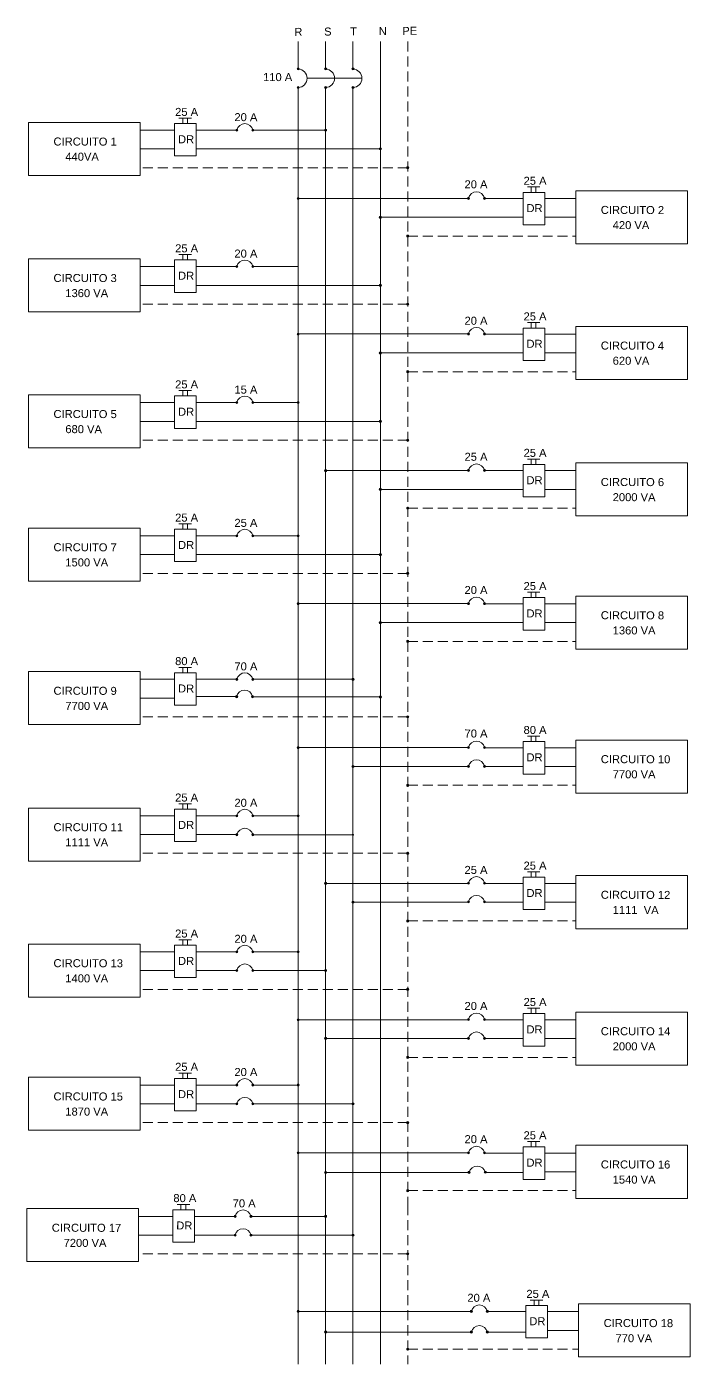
# Model space of a CAD drawing. Header units: inches. Extents: x 2 to 116, y 2 to 108.
# Drawn here: x 35.48 to 52.08, y 74.16 to 107.59 of the extents above; entities that cross this region are included whole.
import ezdxf

# ---------------------------------------------------------------- set-up
doc = ezdxf.new("R2010")
doc.units = ezdxf.units.IN
doc.header["$MEASUREMENT"] = 0
doc.linetypes.add('( Hidden )', pattern=[0.375, 0.25, -0.125])
doc.layers.add('06 COTAS', color=7, linetype='Continuous', lineweight=9, true_color=0x96363a)
doc.styles.add('TEXTO 15MM', font='arial.ttf', dxfattribs={"height": 0.15})

msp = doc.modelspace()

# ---------------------------------------------------------------- hatches: boundary and pattern name
at = {"layer": '06 COTAS', "true_color": 0x000000}
h = msp.add_hatch(color=18, dxfattribs=at)
h.dxf.hatch_style = 1
h.paths.add_polyline_path([(42.245, 106.536, 1), (42.298, 106.536, 1)])
h = msp.add_hatch(color=18, dxfattribs=at)
h.dxf.hatch_style = 1
h.paths.add_polyline_path([(42.93, 106.536, 1), (42.983, 106.536, 1)])
h = msp.add_hatch(color=18, dxfattribs=at)
h.dxf.hatch_style = 1
h.paths.add_polyline_path([(43.615, 106.533, 1), (43.668, 106.533, 1)])
h = msp.add_hatch(color=18, dxfattribs=at)
h.dxf.hatch_style = 1
h.paths.add_polyline_path([(42.245, 106.068, 1), (42.298, 106.068, 1)])
h = msp.add_hatch(color=18, dxfattribs=at)
h.dxf.hatch_style = 1
h.paths.add_polyline_path([(42.93, 106.068, 1), (42.983, 106.068, 1)])
h = msp.add_hatch(color=18, dxfattribs=at)
h.dxf.hatch_style = 1
h.paths.add_polyline_path([(43.615, 106.066, 1), (43.668, 106.066, 1)])
h = msp.add_hatch(color=18, dxfattribs=at)
h.dxf.hatch_style = 1
h.paths.add_polyline_path([(40.711, 105.002, 1), (40.765, 105.002, 1)])
h = msp.add_hatch(color=18, dxfattribs=at)
h.dxf.hatch_style = 1
h.paths.add_polyline_path([(41.108, 105.002, 1), (41.161, 105.002, 1)])
h = msp.add_hatch(color=18, dxfattribs=at)
h.dxf.hatch_style = 1
h.paths.add_polyline_path([(42.93, 105.002, 1), (42.983, 105.002, 1)])
h = msp.add_hatch(color=18, dxfattribs=at)
h.dxf.hatch_style = 1
h.paths.add_polyline_path([(44.3, 104.533, 1), (44.353, 104.533, 1)])
h = msp.add_hatch(color=18, dxfattribs=at)
h.dxf.hatch_style = 1
h.paths.add_polyline_path([(44.985, 104.064, 1), (45.038, 104.064, 1)])
h = msp.add_hatch(color=18, dxfattribs=at)
h.dxf.hatch_style = 1
h.paths.add_polyline_path([(42.245, 103.293, 1), (42.298, 103.293, 1)])
h = msp.add_hatch(color=18, dxfattribs=at)
h.dxf.hatch_style = 1
h.paths.add_polyline_path([(46.506, 103.299, 1), (46.56, 103.299, 1)])
h = msp.add_hatch(color=18, dxfattribs=at)
h.dxf.hatch_style = 1
h.paths.add_polyline_path([(46.903, 103.299, 1), (46.956, 103.299, 1)])
h = msp.add_hatch(color=18, dxfattribs=at)
h.dxf.hatch_style = 1
h.paths.add_polyline_path([(44.3, 102.823, 1), (44.353, 102.823, 1)])
h = msp.add_hatch(color=18, dxfattribs=at)
h.dxf.hatch_style = 1
h.paths.add_polyline_path([(44.985, 102.354, 1), (45.038, 102.354, 1)])
h = msp.add_hatch(color=18, dxfattribs=at)
h.dxf.hatch_style = 1
h.paths.add_polyline_path([(40.711, 101.593, 1), (40.765, 101.593, 1)])
h = msp.add_hatch(color=18, dxfattribs=at)
h.dxf.hatch_style = 1
h.paths.add_polyline_path([(41.108, 101.593, 1), (41.161, 101.593, 1)])
h = msp.add_hatch(color=18, dxfattribs=at)
h.dxf.hatch_style = 1
h.paths.add_polyline_path([(44.3, 101.123, 1), (44.353, 101.123, 1)])
h = msp.add_hatch(color=18, dxfattribs=at)
h.dxf.hatch_style = 1
h.paths.add_polyline_path([(44.985, 100.654, 1), (45.038, 100.654, 1)])
h = msp.add_hatch(color=18, dxfattribs=at)
h.dxf.hatch_style = 1
h.paths.add_polyline_path([(42.245, 99.902, 1), (42.298, 99.902, 1)])
h = msp.add_hatch(color=18, dxfattribs=at)
h.dxf.hatch_style = 1
h.paths.add_polyline_path([(46.506, 99.909, 1), (46.56, 99.909, 1)])
h = msp.add_hatch(color=18, dxfattribs=at)
h.dxf.hatch_style = 1
h.paths.add_polyline_path([(46.903, 99.909, 1), (46.956, 99.909, 1)])
h = msp.add_hatch(color=18, dxfattribs=at)
h.dxf.hatch_style = 1
h.paths.add_polyline_path([(44.3, 99.433, 1), (44.353, 99.433, 1)])
h = msp.add_hatch(color=18, dxfattribs=at)
h.dxf.hatch_style = 1
h.paths.add_polyline_path([(44.985, 98.964, 1), (45.038, 98.964, 1)])
h = msp.add_hatch(color=18, dxfattribs=at)
h.dxf.hatch_style = 1
h.paths.add_polyline_path([(40.711, 98.193, 1), (40.765, 98.193, 1)])
h = msp.add_hatch(color=18, dxfattribs=at)
h.dxf.hatch_style = 1
h.paths.add_polyline_path([(41.108, 98.193, 1), (41.161, 98.193, 1)])
h = msp.add_hatch(color=18, dxfattribs=at)
h.dxf.hatch_style = 1
h.paths.add_polyline_path([(42.245, 98.193, 1), (42.298, 98.193, 1)])
h = msp.add_hatch(color=18, dxfattribs=at)
h.dxf.hatch_style = 1
h.paths.add_polyline_path([(44.3, 97.723, 1), (44.353, 97.723, 1)])
h = msp.add_hatch(color=18, dxfattribs=at)
h.dxf.hatch_style = 1
h.paths.add_polyline_path([(44.985, 97.254, 1), (45.038, 97.254, 1)])
h = msp.add_hatch(color=18, dxfattribs=at)
h.dxf.hatch_style = 1
h.paths.add_polyline_path([(42.93, 96.493, 1), (42.983, 96.493, 1)])
h = msp.add_hatch(color=18, dxfattribs=at)
h.dxf.hatch_style = 1
h.paths.add_polyline_path([(46.506, 96.499, 1), (46.56, 96.499, 1)])
h = msp.add_hatch(color=18, dxfattribs=at)
h.dxf.hatch_style = 1
h.paths.add_polyline_path([(46.903, 96.499, 1), (46.956, 96.499, 1)])
h = msp.add_hatch(color=18, dxfattribs=at)
h.dxf.hatch_style = 1
h.paths.add_polyline_path([(44.3, 96.023, 1), (44.353, 96.023, 1)])
h = msp.add_hatch(color=18, dxfattribs=at)
h.dxf.hatch_style = 1
h.paths.add_polyline_path([(44.985, 95.554, 1), (45.038, 95.554, 1)])
h = msp.add_hatch(color=18, dxfattribs=at)
h.dxf.hatch_style = 1
h.paths.add_polyline_path([(40.711, 94.863, 1), (40.765, 94.863, 1)])
h = msp.add_hatch(color=18, dxfattribs=at)
h.dxf.hatch_style = 1
h.paths.add_polyline_path([(41.108, 94.863, 1), (41.161, 94.863, 1)])
h = msp.add_hatch(color=18, dxfattribs=at)
h.dxf.hatch_style = 1
h.paths.add_polyline_path([(42.245, 94.863, 1), (42.298, 94.863, 1)])
h = msp.add_hatch(color=18, dxfattribs=at)
h.dxf.hatch_style = 1
h.paths.add_polyline_path([(44.3, 94.393, 1), (44.353, 94.393, 1)])
h = msp.add_hatch(color=18, dxfattribs=at)
h.dxf.hatch_style = 1
h.paths.add_polyline_path([(44.985, 93.924, 1), (45.038, 93.924, 1)])
h = msp.add_hatch(color=18, dxfattribs=at)
h.dxf.hatch_style = 1
h.paths.add_polyline_path([(42.245, 93.169, 1), (42.298, 93.169, 1)])
h = msp.add_hatch(color=18, dxfattribs=at)
h.dxf.hatch_style = 1
h.paths.add_polyline_path([(46.506, 93.169, 1), (46.56, 93.169, 1)])
h = msp.add_hatch(color=18, dxfattribs=at)
h.dxf.hatch_style = 1
h.paths.add_polyline_path([(46.903, 93.169, 1), (46.956, 93.169, 1)])
h = msp.add_hatch(color=18, dxfattribs=at)
h.dxf.hatch_style = 1
h.paths.add_polyline_path([(44.3, 92.693, 1), (44.353, 92.693, 1)])
h = msp.add_hatch(color=18, dxfattribs=at)
h.dxf.hatch_style = 1
h.paths.add_polyline_path([(44.985, 92.224, 1), (45.038, 92.224, 1)])
h = msp.add_hatch(color=18, dxfattribs=at)
h.dxf.hatch_style = 1
h.paths.add_polyline_path([(40.711, 91.276, 1), (40.765, 91.276, 1)])
h = msp.add_hatch(color=18, dxfattribs=at)
h.dxf.hatch_style = 1
h.paths.add_polyline_path([(41.108, 91.276, 1), (41.161, 91.276, 1)])
h = msp.add_hatch(color=18, dxfattribs=at)
h.dxf.hatch_style = 1
h.paths.add_polyline_path([(43.615, 91.276, 1), (43.668, 91.276, 1)])
h = msp.add_hatch(color=18, dxfattribs=at)
h.dxf.hatch_style = 1
h.paths.add_polyline_path([(40.705, 90.843, 1), (40.759, 90.843, 1)])
h = msp.add_hatch(color=18, dxfattribs=at)
h.dxf.hatch_style = 1
h.paths.add_polyline_path([(41.102, 90.843, 1), (41.155, 90.843, 1)])
h = msp.add_hatch(color=18, dxfattribs=at)
h.dxf.hatch_style = 1
edge = h.paths.add_edge_path()
edge.add_arc((44.327, 90.833), 0.0267, 0, 360)
h = msp.add_hatch(color=18, dxfattribs=at)
h.dxf.hatch_style = 1
h.paths.add_polyline_path([(44.985, 90.337, 1), (45.038, 90.337, 1)])
h = msp.add_hatch(color=18, dxfattribs=at)
h.dxf.hatch_style = 1
h.paths.add_polyline_path([(42.245, 89.566, 1), (42.298, 89.566, 1)])
h = msp.add_hatch(color=18, dxfattribs=at)
h.dxf.hatch_style = 1
h.paths.add_polyline_path([(46.506, 89.572, 1), (46.56, 89.572, 1)])
h = msp.add_hatch(color=18, dxfattribs=at)
h.dxf.hatch_style = 1
h.paths.add_polyline_path([(46.903, 89.572, 1), (46.956, 89.572, 1)])
h = msp.add_hatch(color=18, dxfattribs=at)
h.dxf.hatch_style = 1
h.paths.add_polyline_path([(43.615, 89.097, 1), (43.668, 89.097, 1)])
h = msp.add_hatch(color=18, dxfattribs=at)
h.dxf.hatch_style = 1
h.paths.add_polyline_path([(46.506, 89.103, 1), (46.56, 89.103, 1)])
h = msp.add_hatch(color=18, dxfattribs=at)
h.dxf.hatch_style = 1
h.paths.add_polyline_path([(46.903, 89.103, 1), (46.956, 89.103, 1)])
h = msp.add_hatch(color=18, dxfattribs=at)
h.dxf.hatch_style = 1
h.paths.add_polyline_path([(44.985, 88.627, 1), (45.038, 88.627, 1)])
h = msp.add_hatch(color=18, dxfattribs=at)
h.dxf.hatch_style = 1
h.paths.add_polyline_path([(40.711, 87.866, 1), (40.765, 87.866, 1)])
h = msp.add_hatch(color=18, dxfattribs=at)
h.dxf.hatch_style = 1
h.paths.add_polyline_path([(41.108, 87.866, 1), (41.161, 87.866, 1)])
h = msp.add_hatch(color=18, dxfattribs=at)
h.dxf.hatch_style = 1
h.paths.add_polyline_path([(42.245, 87.866, 1), (42.298, 87.866, 1)])
h = msp.add_hatch(color=18, dxfattribs=at)
h.dxf.hatch_style = 1
h.paths.add_polyline_path([(40.711, 87.392, 1), (40.765, 87.392, 1)])
h = msp.add_hatch(color=18, dxfattribs=at)
h.dxf.hatch_style = 1
h.paths.add_polyline_path([(41.108, 87.392, 1), (41.161, 87.392, 1)])
h = msp.add_hatch(color=18, dxfattribs=at)
h.dxf.hatch_style = 1
h.paths.add_polyline_path([(43.615, 87.392, 1), (43.668, 87.392, 1)])
h = msp.add_hatch(color=18, dxfattribs=at)
h.dxf.hatch_style = 1
h.paths.add_polyline_path([(44.985, 86.927, 1), (45.038, 86.927, 1)])
h = msp.add_hatch(color=18, dxfattribs=at)
h.dxf.hatch_style = 1
h.paths.add_polyline_path([(42.93, 86.176, 1), (42.983, 86.176, 1)])
h = msp.add_hatch(color=18, dxfattribs=at)
h.dxf.hatch_style = 1
h.paths.add_polyline_path([(46.506, 86.182, 1), (46.56, 86.182, 1)])
h = msp.add_hatch(color=18, dxfattribs=at)
h.dxf.hatch_style = 1
h.paths.add_polyline_path([(46.903, 86.182, 1), (46.956, 86.182, 1)])
h = msp.add_hatch(color=18, dxfattribs=at)
h.dxf.hatch_style = 1
h.paths.add_polyline_path([(43.615, 85.706, 1), (43.668, 85.706, 1)])
h = msp.add_hatch(color=18, dxfattribs=at)
h.dxf.hatch_style = 1
h.paths.add_polyline_path([(46.506, 85.713, 1), (46.56, 85.713, 1)])
h = msp.add_hatch(color=18, dxfattribs=at)
h.dxf.hatch_style = 1
h.paths.add_polyline_path([(46.903, 85.713, 1), (46.956, 85.713, 1)])
h = msp.add_hatch(color=18, dxfattribs=at)
h.dxf.hatch_style = 1
h.paths.add_polyline_path([(44.985, 85.237, 1), (45.038, 85.237, 1)])
h = msp.add_hatch(color=18, dxfattribs=at)
h.dxf.hatch_style = 1
h.paths.add_polyline_path([(40.711, 84.466, 1), (40.765, 84.466, 1)])
h = msp.add_hatch(color=18, dxfattribs=at)
h.dxf.hatch_style = 1
h.paths.add_polyline_path([(41.108, 84.466, 1), (41.161, 84.466, 1)])
h = msp.add_hatch(color=18, dxfattribs=at)
h.dxf.hatch_style = 1
h.paths.add_polyline_path([(42.245, 84.466, 1), (42.298, 84.466, 1)])
h = msp.add_hatch(color=18, dxfattribs=at)
h.dxf.hatch_style = 1
h.paths.add_polyline_path([(40.711, 83.999, 1), (40.765, 83.999, 1)])
h = msp.add_hatch(color=18, dxfattribs=at)
h.dxf.hatch_style = 1
h.paths.add_polyline_path([(41.108, 83.999, 1), (41.161, 83.999, 1)])
h = msp.add_hatch(color=18, dxfattribs=at)
h.dxf.hatch_style = 1
h.paths.add_polyline_path([(42.93, 83.999, 1), (42.983, 83.999, 1)])
h = msp.add_hatch(color=18, dxfattribs=at)
h.dxf.hatch_style = 1
h.paths.add_polyline_path([(44.985, 83.527, 1), (45.038, 83.527, 1)])
h = msp.add_hatch(color=18, dxfattribs=at)
h.dxf.hatch_style = 1
h.paths.add_polyline_path([(42.245, 82.766, 1), (42.298, 82.766, 1)])
h = msp.add_hatch(color=18, dxfattribs=at)
h.dxf.hatch_style = 1
h.paths.add_polyline_path([(46.506, 82.772, 1), (46.56, 82.772, 1)])
h = msp.add_hatch(color=18, dxfattribs=at)
h.dxf.hatch_style = 1
h.paths.add_polyline_path([(46.903, 82.772, 1), (46.956, 82.772, 1)])
h = msp.add_hatch(color=18, dxfattribs=at)
h.dxf.hatch_style = 1
h.paths.add_polyline_path([(42.93, 82.303, 1), (42.983, 82.303, 1)])
h = msp.add_hatch(color=18, dxfattribs=at)
h.dxf.hatch_style = 1
h.paths.add_polyline_path([(46.506, 82.303, 1), (46.56, 82.303, 1)])
h = msp.add_hatch(color=18, dxfattribs=at)
h.dxf.hatch_style = 1
h.paths.add_polyline_path([(46.903, 82.303, 1), (46.956, 82.303, 1)])
h = msp.add_hatch(color=18, dxfattribs=at)
h.dxf.hatch_style = 1
h.paths.add_polyline_path([(44.985, 81.827, 1), (45.038, 81.827, 1)])
h = msp.add_hatch(color=18, dxfattribs=at)
h.dxf.hatch_style = 1
h.paths.add_polyline_path([(40.711, 81.136, 1), (40.765, 81.136, 1)])
h = msp.add_hatch(color=18, dxfattribs=at)
h.dxf.hatch_style = 1
h.paths.add_polyline_path([(41.108, 81.136, 1), (41.161, 81.136, 1)])
h = msp.add_hatch(color=18, dxfattribs=at)
h.dxf.hatch_style = 1
h.paths.add_polyline_path([(42.245, 81.136, 1), (42.298, 81.136, 1)])
h = msp.add_hatch(color=18, dxfattribs=at)
h.dxf.hatch_style = 1
h.paths.add_polyline_path([(40.711, 80.665, 1), (40.765, 80.665, 1)])
h = msp.add_hatch(color=18, dxfattribs=at)
h.dxf.hatch_style = 1
h.paths.add_polyline_path([(41.108, 80.665, 1), (41.161, 80.665, 1)])
h = msp.add_hatch(color=18, dxfattribs=at)
h.dxf.hatch_style = 1
h.paths.add_polyline_path([(43.615, 80.667, 1), (43.668, 80.667, 1)])
h = msp.add_hatch(color=18, dxfattribs=at)
h.dxf.hatch_style = 1
h.paths.add_polyline_path([(44.985, 80.197, 1), (45.038, 80.197, 1)])
h = msp.add_hatch(color=18, dxfattribs=at)
h.dxf.hatch_style = 1
h.paths.add_polyline_path([(42.245, 79.442, 1), (42.298, 79.442, 1)])
h = msp.add_hatch(color=18, dxfattribs=at)
h.dxf.hatch_style = 1
h.paths.add_polyline_path([(46.506, 79.442, 1), (46.56, 79.442, 1)])
h = msp.add_hatch(color=18, dxfattribs=at)
h.dxf.hatch_style = 1
h.paths.add_polyline_path([(46.903, 79.442, 1), (46.956, 79.442, 1)])
h = msp.add_hatch(color=18, dxfattribs=at)
h.dxf.hatch_style = 1
h.paths.add_polyline_path([(42.93, 78.95, 1), (42.983, 78.95, 1)])
h = msp.add_hatch(color=18, dxfattribs=at)
h.dxf.hatch_style = 1
h.paths.add_polyline_path([(46.518, 78.953, 1), (46.571, 78.953, 1)])
h = msp.add_hatch(color=18, dxfattribs=at)
h.dxf.hatch_style = 1
h.paths.add_polyline_path([(46.924, 78.957, 1), (46.978, 78.957, 1)])
h = msp.add_hatch(color=18, dxfattribs=at)
h.dxf.hatch_style = 1
h.paths.add_polyline_path([(44.985, 78.497, 1), (45.038, 78.497, 1)])
h = msp.add_hatch(color=18, dxfattribs=at)
h.dxf.hatch_style = 1
h.paths.add_polyline_path([(40.668, 77.854, 1), (40.721, 77.854, 1)])
h = msp.add_hatch(color=18, dxfattribs=at)
h.dxf.hatch_style = 1
h.paths.add_polyline_path([(41.065, 77.854, 1), (41.118, 77.854, 1)])
h = msp.add_hatch(color=18, dxfattribs=at)
h.dxf.hatch_style = 1
h.paths.add_polyline_path([(42.93, 77.854, 1), (42.983, 77.854, 1)])
h = msp.add_hatch(color=18, dxfattribs=at)
h.dxf.hatch_style = 1
h.paths.add_polyline_path([(40.668, 77.384, 1), (40.721, 77.384, 1)])
h = msp.add_hatch(color=18, dxfattribs=at)
h.dxf.hatch_style = 1
h.paths.add_polyline_path([(41.065, 77.384, 1), (41.118, 77.384, 1)])
h = msp.add_hatch(color=18, dxfattribs=at)
h.dxf.hatch_style = 1
h.paths.add_polyline_path([(43.615, 77.384, 1), (43.668, 77.384, 1)])
h = msp.add_hatch(color=18, dxfattribs=at)
h.dxf.hatch_style = 1
h.paths.add_polyline_path([(44.985, 76.916, 1), (45.038, 76.916, 1)])
h = msp.add_hatch(color=18, dxfattribs=at)
h.dxf.hatch_style = 1
h.paths.add_polyline_path([(42.245, 75.479, 1), (42.298, 75.479, 1)])
h = msp.add_hatch(color=18, dxfattribs=at)
h.dxf.hatch_style = 1
h.paths.add_polyline_path([(46.577, 75.479, 1), (46.631, 75.479, 1)])
h = msp.add_hatch(color=18, dxfattribs=at)
h.dxf.hatch_style = 1
h.paths.add_polyline_path([(46.974, 75.479, 1), (47.027, 75.479, 1)])
h = msp.add_hatch(color=18, dxfattribs=at)
h.dxf.hatch_style = 1
h.paths.add_polyline_path([(42.93, 74.962, 1), (42.983, 74.962, 1)])
h = msp.add_hatch(color=18, dxfattribs=at)
h.dxf.hatch_style = 1
h.paths.add_polyline_path([(46.578, 74.962, 1), (46.631, 74.962, 1)])
h = msp.add_hatch(color=18, dxfattribs=at)
h.dxf.hatch_style = 1
h.paths.add_polyline_path([(46.974, 74.962, 1), (47.027, 74.962, 1)])
h = msp.add_hatch(color=18, dxfattribs=at)
h.dxf.hatch_style = 1
h.paths.add_polyline_path([(44.985, 74.534, 1), (45.038, 74.534, 1)])

# ---------------------------------------------------------------- linework, layer by layer
at = {"layer": '06 COTAS', "color": 18, "true_color": 0x000000}
for p, q in [((42.271, 107.215), (42.271, 106.509)), ((42.957, 107.215), (42.957, 106.509)), ((43.642, 107.215), (43.642, 106.507)), ((44.327, 107.215), (44.327, 78.106)), ((42.271, 106.095), (42.271, 78.116)), ((42.496, 106.299), (43.866, 106.299)), ((42.957, 106.095), (42.957, 78.118)), ((43.642, 106.093), (43.642, 78.13)), ((39.289, 105.302), (39.601, 105.302)), ((39.383, 105.167), (39.383, 105.302)), ((39.503, 105.167), (39.503, 105.302)), ((35.524, 103.871), (35.524, 105.195)), ((35.524, 105.195), (38.317, 105.195)), ((38.317, 105.195), (38.317, 103.871)), ((39.18, 105.002), (38.317, 105.002)), ((39.18, 105.167), (39.721, 105.167)), ((39.18, 104.356), (39.18, 105.167)), ((39.721, 105.167), (39.721, 104.356)), ((40.765, 105.002), (39.721, 105.002)), ((41.135, 105.002), (42.957, 105.002)), ((39.18, 104.533), (38.317, 104.533)), ((39.721, 104.356), (39.18, 104.356)), ((44.327, 104.533), (39.721, 104.533)), ((38.317, 103.871), (35.524, 103.871)), ((47.897, 103.447), (48.438, 103.447)), ((47.897, 102.636), (47.897, 103.447)), ((48.006, 103.581), (48.318, 103.581)), ((48.1, 103.447), (48.1, 103.581)), ((48.22, 103.447), (48.22, 103.581)), ((48.438, 103.447), (48.438, 102.636)), ((49.215, 102.161), (49.215, 103.486)), ((49.215, 103.486), (52.008, 103.486)), ((52.008, 103.486), (52.008, 102.161)), ((42.271, 103.293), (46.559, 103.293)), ((46.904, 103.293), (47.897, 103.293)), ((48.438, 103.293), (49.215, 103.293)), ((44.327, 102.823), (47.897, 102.823)), ((48.438, 102.636), (47.897, 102.636)), ((48.438, 102.823), (49.215, 102.823)), ((52.008, 102.161), (49.215, 102.161)), ((35.524, 100.461), (35.524, 101.786)), ((35.524, 101.786), (38.317, 101.786)), ((38.317, 101.786), (38.317, 100.461)), ((39.18, 101.757), (39.721, 101.757)), ((39.18, 100.947), (39.18, 101.757)), ((39.289, 101.892), (39.601, 101.892)), ((39.383, 101.757), (39.383, 101.892)), ((39.503, 101.757), (39.503, 101.892)), ((39.721, 101.757), (39.721, 100.947)), ((39.18, 101.593), (38.317, 101.593)), ((40.765, 101.593), (39.721, 101.593)), ((41.135, 101.593), (42.271, 101.593)), ((39.18, 101.123), (38.317, 101.123)), ((44.327, 101.123), (39.721, 101.123)), ((39.721, 100.947), (39.18, 100.947)), ((38.317, 100.461), (35.524, 100.461)), ((47.897, 100.056), (48.438, 100.056)), ((47.897, 99.246), (47.897, 100.056)), ((48.006, 100.191), (48.318, 100.191)), ((48.1, 100.056), (48.1, 100.191)), ((48.22, 100.056), (48.22, 100.191)), ((48.438, 100.056), (48.438, 99.246)), ((49.215, 98.771), (49.215, 100.095)), ((49.215, 100.095), (52.008, 100.095)), ((52.008, 100.095), (52.008, 98.771)), ((46.533, 99.909), (42.271, 99.909)), ((46.904, 99.902), (47.897, 99.902)), ((48.438, 99.902), (49.215, 99.902)), ((44.327, 99.433), (47.897, 99.433)), ((48.438, 99.433), (49.215, 99.433)), ((48.438, 99.246), (47.897, 99.246)), ((52.008, 98.771), (49.215, 98.771)), ((35.524, 97.061), (35.524, 98.386)), ((35.524, 98.386), (38.317, 98.386)), ((38.317, 98.386), (38.317, 97.061)), ((39.18, 98.358), (39.721, 98.358)), ((39.18, 97.547), (39.18, 98.358)), ((39.289, 98.492), (39.601, 98.492)), ((39.383, 98.358), (39.383, 98.492)), ((39.503, 98.358), (39.503, 98.492)), ((39.721, 98.358), (39.721, 97.547)), ((39.18, 98.193), (38.317, 98.193)), ((40.765, 98.193), (39.721, 98.193)), ((42.271, 98.193), (41.108, 98.193)), ((39.18, 97.723), (38.317, 97.723)), ((44.327, 97.723), (39.721, 97.723)), ((39.721, 97.547), (39.18, 97.547)), ((38.317, 97.061), (35.524, 97.061)), ((47.897, 96.647), (48.438, 96.647)), ((47.897, 95.836), (47.897, 96.647)), ((48.006, 96.781), (48.318, 96.781)), ((48.1, 96.647), (48.1, 96.781)), ((48.22, 96.647), (48.22, 96.781)), ((48.438, 96.647), (48.438, 95.836)), ((49.215, 95.361), (49.215, 96.686)), ((49.215, 96.686), (52.008, 96.686)), ((52.008, 96.686), (52.008, 95.361)), ((42.957, 96.493), (46.559, 96.493)), ((46.904, 96.493), (47.897, 96.493)), ((48.438, 96.493), (49.215, 96.493)), ((44.327, 96.023), (47.897, 96.023)), ((48.438, 96.023), (49.215, 96.023)), ((48.438, 95.836), (47.897, 95.836)), ((52.008, 95.361), (49.215, 95.361)), ((35.524, 93.731), (35.524, 95.056)), ((35.524, 95.056), (38.317, 95.056)), ((38.317, 95.056), (38.317, 93.731)), ((39.18, 95.027), (39.721, 95.027)), ((39.18, 94.217), (39.18, 95.027)), ((39.289, 95.162), (39.601, 95.162)), ((39.383, 95.027), (39.383, 95.162)), ((39.503, 95.027), (39.503, 95.162)), ((39.721, 95.027), (39.721, 94.217)), ((39.18, 94.863), (38.317, 94.863)), ((40.765, 94.863), (39.721, 94.863)), ((42.271, 94.863), (41.108, 94.863)), ((39.18, 94.393), (38.317, 94.393)), ((44.327, 94.393), (39.721, 94.393)), ((39.721, 94.217), (39.18, 94.217)), ((38.317, 93.731), (35.524, 93.731)), ((47.897, 93.317), (48.438, 93.317)), ((47.897, 92.506), (47.897, 93.317)), ((48.006, 93.451), (48.318, 93.451)), ((48.1, 93.317), (48.1, 93.451)), ((48.22, 93.317), (48.22, 93.451)), ((48.438, 93.317), (48.438, 92.506)), ((49.215, 92.031), (49.215, 93.356)), ((49.215, 93.356), (52.008, 93.356)), ((52.008, 93.356), (52.008, 92.031)), ((46.533, 93.169), (42.271, 93.169)), ((46.904, 93.163), (47.897, 93.163)), ((48.438, 93.163), (49.215, 93.163)), ((46.904, 92.693), (44.327, 92.693)), ((46.904, 92.693), (47.897, 92.693)), ((48.438, 92.693), (49.215, 92.693)), ((48.438, 92.506), (47.897, 92.506)), ((52.008, 92.031), (49.215, 92.031)), ((35.524, 90.144), (35.524, 91.469)), ((35.524, 91.469), (38.317, 91.469)), ((38.317, 91.469), (38.317, 90.144)), ((39.18, 91.276), (38.317, 91.276)), ((39.18, 91.441), (39.721, 91.441)), ((39.18, 90.63), (39.18, 91.441)), ((39.289, 91.575), (39.601, 91.575)), ((39.383, 91.441), (39.383, 91.575)), ((39.503, 91.441), (39.503, 91.575)), ((39.721, 91.441), (39.721, 90.63)), ((40.765, 91.276), (39.721, 91.276)), ((43.642, 91.276), (41.108, 91.276)), ((39.18, 90.806), (38.317, 90.806)), ((39.721, 90.63), (39.18, 90.63)), ((40.732, 90.843), (39.721, 90.843)), ((41.103, 90.836), (42.096, 90.836)), ((42.096, 90.836), (44.327, 90.836)), ((38.317, 90.144), (35.524, 90.144)), ((47.897, 89.72), (48.438, 89.72)), ((47.897, 88.909), (47.897, 89.72)), ((48.006, 89.854), (48.318, 89.854)), ((48.1, 89.72), (48.1, 89.854)), ((48.22, 89.72), (48.22, 89.854)), ((48.438, 89.72), (48.438, 88.909)), ((49.215, 88.434), (49.215, 89.759)), ((49.215, 89.759), (52.008, 89.759)), ((52.008, 89.759), (52.008, 88.434)), ((46.533, 89.572), (42.271, 89.572)), ((46.904, 89.566), (47.897, 89.566)), ((48.438, 89.566), (49.215, 89.566)), ((43.642, 89.097), (46.559, 89.097)), ((46.904, 89.097), (47.897, 89.097)), ((48.438, 89.097), (49.215, 89.097)), ((48.438, 88.909), (47.897, 88.909)), ((52.008, 88.434), (49.215, 88.434)), ((35.524, 86.734), (35.524, 88.059)), ((35.524, 88.059), (38.317, 88.059)), ((38.317, 88.059), (38.317, 86.734)), ((39.18, 88.031), (39.721, 88.031)), ((39.18, 87.22), (39.18, 88.031)), ((39.289, 88.165), (39.601, 88.165)), ((39.383, 88.031), (39.383, 88.165)), ((39.503, 88.031), (39.503, 88.165)), ((39.721, 88.031), (39.721, 87.22)), ((39.18, 87.866), (38.317, 87.866)), ((40.765, 87.866), (39.721, 87.866)), ((42.271, 87.866), (41.108, 87.866)), ((39.18, 87.397), (38.317, 87.397)), ((40.764, 87.397), (39.721, 87.397)), ((41.135, 87.392), (43.642, 87.392)), ((39.721, 87.22), (39.18, 87.22)), ((38.317, 86.734), (35.524, 86.734)), ((47.897, 86.33), (48.438, 86.33)), ((47.897, 85.519), (47.897, 86.33)), ((48.006, 86.464), (48.318, 86.464)), ((48.1, 86.33), (48.1, 86.464)), ((48.22, 86.33), (48.22, 86.464)), ((48.438, 86.33), (48.438, 85.519)), ((49.215, 85.044), (49.215, 86.369)), ((49.215, 86.369), (52.008, 86.369)), ((52.008, 86.369), (52.008, 85.044)), ((42.957, 86.176), (46.559, 86.176)), ((46.904, 86.176), (47.897, 86.176)), ((48.438, 86.176), (49.215, 86.176)), ((43.642, 85.706), (46.559, 85.706)), ((46.904, 85.706), (47.897, 85.706)), ((48.438, 85.706), (49.215, 85.706)), ((48.438, 85.519), (47.897, 85.519)), ((52.008, 85.044), (49.215, 85.044)), ((35.524, 83.334), (35.524, 84.659)), ((35.524, 84.659), (38.317, 84.659)), ((38.317, 84.659), (38.317, 83.334)), ((39.18, 84.631), (39.721, 84.631)), ((39.18, 83.82), (39.18, 84.631)), ((39.289, 84.765), (39.601, 84.765)), ((39.383, 84.631), (39.383, 84.765)), ((39.503, 84.631), (39.503, 84.765)), ((39.721, 84.631), (39.721, 83.82)), ((39.18, 84.466), (38.317, 84.466)), ((40.765, 84.466), (39.721, 84.466)), ((42.271, 84.466), (41.108, 84.466)), ((39.18, 83.997), (38.317, 83.997)), ((40.764, 83.997), (39.721, 83.997)), ((41.135, 83.999), (42.957, 83.999)), ((39.721, 83.82), (39.18, 83.82)), ((38.317, 83.334), (35.524, 83.334)), ((47.897, 82.92), (48.438, 82.92)), ((47.897, 82.109), (47.897, 82.92)), ((48.006, 83.054), (48.318, 83.054)), ((48.1, 82.92), (48.1, 83.054)), ((48.22, 82.92), (48.22, 83.054)), ((48.438, 82.92), (48.438, 82.109)), ((49.215, 81.634), (49.215, 82.959)), ((49.215, 82.959), (52.008, 82.959)), ((52.008, 82.959), (52.008, 81.634)), ((42.271, 82.766), (46.559, 82.766)), ((46.904, 82.766), (47.897, 82.766)), ((48.438, 82.766), (49.215, 82.766)), ((46.533, 82.303), (42.957, 82.303)), ((46.904, 82.297), (47.897, 82.297)), ((48.438, 82.297), (49.215, 82.297)), ((48.438, 82.109), (47.897, 82.109)), ((52.008, 81.634), (49.215, 81.634)), ((35.524, 80.004), (35.524, 81.329)), ((35.524, 81.329), (38.317, 81.329)), ((38.317, 81.329), (38.317, 80.004)), ((39.18, 81.301), (39.721, 81.301)), ((39.18, 80.49), (39.18, 81.301)), ((39.289, 81.435), (39.601, 81.435)), ((39.383, 81.301), (39.383, 81.435)), ((39.503, 81.301), (39.503, 81.435)), ((39.721, 81.301), (39.721, 80.49)), ((39.18, 81.136), (38.317, 81.136)), ((40.765, 81.136), (39.721, 81.136)), ((41.135, 81.136), (42.271, 81.136)), ((39.18, 80.667), (38.317, 80.667)), ((40.765, 80.667), (39.721, 80.667)), ((43.642, 80.667), (41.108, 80.667)), ((39.721, 80.49), (39.18, 80.49)), ((38.317, 80.004), (35.524, 80.004)), ((47.897, 79.59), (48.438, 79.59)), ((47.897, 78.779), (47.897, 79.59)), ((48.006, 79.724), (48.318, 79.724)), ((48.1, 79.59), (48.1, 79.724)), ((48.22, 79.59), (48.22, 79.724)), ((48.438, 79.59), (48.438, 78.779)), ((49.215, 78.304), (49.215, 79.629)), ((49.215, 79.629), (52.008, 79.629)), ((52.008, 79.629), (52.008, 78.304)), ((46.533, 79.442), (42.271, 79.442)), ((46.904, 79.436), (47.897, 79.436)), ((48.438, 79.436), (49.215, 79.436)), ((46.552, 78.95), (42.957, 78.95)), ((47.897, 78.95), (46.959, 78.95)), ((48.438, 78.967), (49.215, 78.967)), ((48.438, 78.779), (47.897, 78.779)), ((52.008, 78.304), (49.215, 78.304)), ((35.481, 76.722), (35.481, 78.047)), ((35.481, 78.047), (38.274, 78.047)), ((38.274, 78.047), (38.274, 76.722)), ((39.137, 78.019), (39.678, 78.019)), ((39.137, 77.208), (39.137, 78.019)), ((39.246, 78.153), (39.558, 78.153)), ((39.34, 78.019), (39.34, 78.153)), ((39.46, 78.019), (39.46, 78.153)), ((39.678, 78.019), (39.678, 77.208)), ((42.271, 78.116), (42.271, 74.157)), ((42.957, 78.118), (42.957, 74.157)), ((43.642, 78.13), (43.642, 74.157)), ((44.327, 78.106), (44.327, 74.157)), ((39.137, 77.854), (38.274, 77.854)), ((40.721, 77.854), (39.678, 77.854)), ((41.091, 77.854), (42.957, 77.854)), ((39.137, 77.385), (38.274, 77.385)), ((40.721, 77.385), (39.678, 77.385)), ((41.091, 77.384), (43.642, 77.384)), ((39.678, 77.208), (39.137, 77.208)), ((38.274, 76.722), (35.481, 76.722)), ((47.968, 75.626), (48.509, 75.626)), ((47.968, 74.815), (47.968, 75.626)), ((48.077, 75.76), (48.389, 75.76)), ((48.171, 75.626), (48.171, 75.76)), ((48.29, 75.626), (48.29, 75.76)), ((48.509, 75.626), (48.509, 74.815)), ((49.286, 74.341), (49.286, 75.665)), ((49.286, 75.665), (52.079, 75.665)), ((52.079, 75.665), (52.079, 74.341)), ((46.604, 75.479), (42.271, 75.479)), ((46.975, 75.472), (47.968, 75.472)), ((48.509, 75.472), (49.286, 75.472)), ((46.604, 74.962), (42.957, 74.962)), ((47.968, 74.962), (47.02, 74.962)), ((48.509, 75.003), (49.286, 75.003)), ((48.509, 74.815), (47.968, 74.815)), ((52.079, 74.341), (49.286, 74.341))]:
    msp.add_line(p, q, dxfattribs=at)
at = {"layer": '06 COTAS', "color": 18, "linetype": '( Hidden )', "true_color": 0x000000}
for p, q in [((45.012, 107.215), (45.012, 78.13)), ((45.012, 104.064), (38.317, 104.064)), ((45.012, 102.354), (49.215, 102.354)), ((45.012, 100.654), (38.317, 100.654)), ((45.012, 98.964), (49.215, 98.964)), ((45.012, 97.254), (38.317, 97.254)), ((45.012, 95.554), (49.215, 95.554)), ((45.012, 93.924), (38.317, 93.924)), ((45.012, 92.224), (49.215, 92.224)), ((45.012, 90.337), (38.317, 90.337)), ((45.012, 88.627), (49.215, 88.627)), ((45.012, 86.927), (38.317, 86.927)), ((45.012, 85.237), (49.215, 85.237)), ((45.012, 83.527), (38.317, 83.527)), ((45.012, 81.827), (49.215, 81.827)), ((45.012, 80.197), (38.317, 80.197)), ((45.012, 78.497), (49.215, 78.497)), ((45.012, 78.13), (45.012, 74.157)), ((45.012, 76.916), (38.274, 76.916)), ((45.012, 74.534), (49.286, 74.534))]:
    msp.add_line(p, q, dxfattribs=at)
at = {"layer": '06 COTAS', "color": 18, "true_color": 0x000000}
for centre in [(42.271, 106.536), (42.957, 106.536), (43.642, 106.533), (42.271, 106.068), (42.957, 106.068), (43.642, 106.066), (40.738, 105.002), (41.135, 105.002), (42.957, 105.002), (44.327, 104.533), (45.012, 104.064), (42.271, 103.293), (46.533, 103.299), (46.93, 103.299), (44.327, 102.823), (45.012, 102.354), (40.738, 101.593), (41.135, 101.593), (44.327, 101.123), (45.012, 100.654), (42.271, 99.902), (46.533, 99.909), (46.93, 99.909), (44.327, 99.433), (45.012, 98.964), (40.738, 98.193), (41.135, 98.193), (42.271, 98.193), (44.327, 97.723), (45.012, 97.254), (42.957, 96.493), (46.533, 96.499), (46.93, 96.499), (44.327, 96.023), (45.012, 95.554), (40.738, 94.863), (41.135, 94.863), (42.271, 94.863), (44.327, 94.393), (45.012, 93.924), (42.271, 93.169), (46.533, 93.169), (46.93, 93.169), (44.327, 92.693), (45.012, 92.224), (40.738, 91.276), (41.135, 91.276), (43.642, 91.276), (40.732, 90.843), (41.129, 90.843), (44.327, 90.833), (45.012, 90.337), (42.271, 89.566), (46.533, 89.572), (46.93, 89.572), (43.642, 89.097), (46.533, 89.103), (46.93, 89.103), (45.012, 88.627), (40.738, 87.866), (41.135, 87.866), (42.271, 87.866), (40.738, 87.392), (41.135, 87.392), (45.012, 86.927), (42.957, 86.176), (46.533, 86.182), (46.93, 86.182), (43.642, 85.706), (46.533, 85.713), (46.93, 85.713), (45.012, 85.237), (40.738, 84.466), (41.135, 84.466), (42.271, 84.466), (40.738, 83.999), (41.135, 83.999), (42.957, 83.999), (45.012, 83.527), (42.271, 82.766), (46.533, 82.772), (46.93, 82.772), (42.957, 82.303), (46.533, 82.303), (46.93, 82.303), (45.012, 81.827), (40.738, 81.136), (41.135, 81.136), (42.271, 81.136), (40.738, 80.665), (41.135, 80.665), (43.642, 80.667), (45.012, 80.197), (42.271, 79.442), (46.533, 79.442), (46.93, 79.442), (42.957, 78.95), (46.545, 78.953), (46.951, 78.957), (45.012, 78.497), (40.695, 77.854), (41.091, 77.854), (42.957, 77.854), (40.695, 77.384), (41.091, 77.384), (43.642, 77.384), (45.012, 76.916), (42.271, 75.479), (46.604, 75.479), (47.001, 75.479), (42.957, 74.962), (46.604, 74.962), (47.001, 74.962), (45.012, 74.534)]:
    msp.add_circle(centre, 0.0267, dxfattribs=at)
for centre, radius, start, end in [((42.265, 106.299), 0.231, 271.6712, 88.3288), ((42.95, 106.299), 0.231, 271.6712, 88.3288), ((43.635, 106.297), 0.231, 271.6712, 88.3288), ((40.936, 104.962), 0.202, 11.3601, 168.6399), ((46.731, 103.259), 0.202, 11.3601, 168.6399), ((40.936, 101.553), 0.202, 11.3601, 168.6399), ((46.731, 99.869), 0.202, 11.3601, 168.6399), ((40.936, 98.153), 0.202, 11.3601, 168.6399), ((46.731, 96.459), 0.202, 11.3601, 168.6399), ((40.936, 94.823), 0.202, 11.3601, 168.6399), ((46.731, 93.129), 0.202, 11.3601, 168.6399), ((40.936, 91.236), 0.202, 11.3601, 168.6399), ((40.93, 90.803), 0.202, 11.3601, 168.6399), ((46.731, 89.532), 0.202, 11.3601, 168.6399), ((46.731, 89.063), 0.202, 11.3601, 168.6399), ((40.936, 87.826), 0.202, 11.3601, 168.6399), ((40.936, 87.352), 0.202, 11.3601, 168.6399), ((46.731, 86.142), 0.202, 11.3601, 168.6399), ((46.731, 85.673), 0.202, 11.3601, 168.6399), ((40.936, 84.426), 0.202, 11.3601, 168.6399), ((40.936, 83.959), 0.202, 11.3601, 168.6399), ((46.731, 82.733), 0.202, 11.3601, 168.6399), ((46.731, 82.263), 0.202, 11.3601, 168.6399), ((40.936, 81.096), 0.202, 11.3601, 168.6399), ((40.936, 80.626), 0.202, 11.3601, 168.6399), ((46.731, 79.402), 0.202, 11.3601, 168.6399), ((46.75, 78.91), 0.202, 11.3601, 168.6399), ((40.893, 77.814), 0.202, 11.3601, 168.6399), ((40.893, 77.344), 0.202, 11.3601, 168.6399), ((46.802, 75.439), 0.202, 11.3601, 168.6399), ((46.803, 74.922), 0.202, 11.3601, 168.6399)]:
    msp.add_arc(centre, radius, start, end, dxfattribs=at)

# ---------------------------------------------------------------- texts
at = {"layer": '06 COTAS', "color": 18, "true_color": 0x000000, "style": 'TEXTO 15MM'}
for s, rotation, p in [('R       S      T       N     PE', 0.5244, (42.176, 107.358)), ('110 A', 359.8807, (41.392, 106.229)), ('25 A', 359.8807, (39.193, 105.358)), ('20 A', 359.8807, (40.676, 105.227)), ('CIRCUITO 1', 359.8807, (36.15, 104.618)), ('DR', 359.8807, (39.265, 104.674)), ('440VA', 359.8807, (36.446, 104.239)), ('20 A', 359.8807, (46.432, 103.549)), ('25 A', 359.8807, (47.909, 103.637)), ('DR', 359.8807, (47.981, 102.953)), ('CIRCUITO 2', 359.8807, (49.841, 102.908)), ('420 VA', 359.8807, (50.138, 102.529)), ('25 A', 359.8807, (39.193, 101.948)), ('20 A', 359.8807, (40.676, 101.817)), ('CIRCUITO 3', 359.8807, (36.15, 101.208)), ('DR', 359.8807, (39.265, 101.264)), ('1360 VA', 359.8807, (36.446, 100.829)), ('20 A', 359.8807, (46.432, 100.139)), ('25 A', 359.8807, (47.909, 100.247)), ('DR', 359.8807, (47.981, 99.563)), ('CIRCUITO 4', 359.8807, (49.841, 99.518)), ('620 VA', 359.8807, (50.138, 99.139)), ('25 A', 359.8807, (39.193, 98.548)), ('15 A', 359.8807, (40.676, 98.417)), ('CIRCUITO 5', 359.8807, (36.15, 97.808)), ('DR', 359.8807, (39.265, 97.864)), ('680 VA', 359.8807, (36.446, 97.429)), ('25 A', 359.8807, (47.909, 96.837)), ('25 A', 359.8807, (46.432, 96.739)), ('DR', 359.8807, (47.981, 96.153)), ('CIRCUITO 6', 359.8807, (49.841, 96.108)), ('2000 VA', 359.8807, (50.138, 95.729)), ('25 A', 359.8807, (39.193, 95.218)), ('25 A', 359.8807, (40.676, 95.087)), ('CIRCUITO 7', 359.8807, (36.15, 94.478)), ('DR', 359.8807, (39.265, 94.534)), ('1500 VA', 359.8807, (36.446, 94.099)), ('20 A', 359.8807, (46.432, 93.409)), ('25 A', 359.8807, (47.909, 93.507)), ('DR', 359.8807, (47.981, 92.823)), ('CIRCUITO 8', 359.8807, (49.841, 92.778)), ('1360 VA', 359.8807, (50.138, 92.399)), ('80 A', 359.8807, (39.193, 91.631)), ('70 A', 359.8807, (40.676, 91.5)), ('CIRCUITO 9', 359.8807, (36.15, 90.891)), ('DR', 359.8807, (39.265, 90.947)), ('7700 VA', 359.8807, (36.446, 90.512)), ('70 A', 359.8807, (46.432, 89.822)), ('80 A', 359.8807, (47.909, 89.911)), ('DR', 359.8807, (47.981, 89.227)), ('CIRCUITO 10', 359.8807, (49.841, 89.181)), ('7700 VA', 359.8807, (50.138, 88.803)), ('25 A', 359.8807, (39.193, 88.222)), ('20 A', 359.8807, (40.676, 88.091)), ('CIRCUITO 11', 359.8807, (36.15, 87.481)), ('DR', 359.8807, (39.265, 87.537)), ('1111 VA', 359.8807, (36.446, 87.103)), ('25 A', 359.8807, (46.432, 86.413)), ('25 A', 359.8807, (47.909, 86.521)), ('DR', 359.8807, (47.981, 85.836)), ('CIRCUITO 12', 359.8807, (49.841, 85.791)), ('1111  VA', 359.8807, (50.138, 85.412)), ('25 A', 359.8807, (39.193, 84.822)), ('20 A', 359.8807, (40.676, 84.691)), ('CIRCUITO 13', 359.8807, (36.15, 84.082)), ('DR', 359.8807, (39.265, 84.138)), ('1400 VA', 359.8807, (36.446, 83.703)), ('25 A', 359.8807, (47.909, 83.111)), ('20 A', 359.8807, (46.432, 83.013)), ('DR', 359.8807, (47.981, 82.427)), ('CIRCUITO 14', 359.8807, (49.841, 82.382)), ('2000 VA', 359.8807, (50.138, 82.003)), ('25 A', 359.8807, (39.193, 81.492)), ('20 A', 359.8807, (40.676, 81.361)), ('CIRCUITO 15', 359.8807, (36.15, 80.752)), ('DR', 359.8807, (39.265, 80.808)), ('1870 VA', 359.8807, (36.446, 80.373)), ('25 A', 359.8807, (47.909, 79.781)), ('20 A', 359.8807, (46.432, 79.683)), ('DR', 359.8807, (47.981, 79.097)), ('CIRCUITO 16', 359.8807, (49.841, 79.052)), ('1540 VA', 359.8807, (50.138, 78.673)), ('80 A', 359.8807, (39.149, 78.21)), ('70 A', 359.8807, (40.632, 78.079)), ('CIRCUITO 17', 359.8807, (36.107, 77.47)), ('DR', 359.8807, (39.221, 77.526)), ('7200 VA', 359.8807, (36.403, 77.091)), ('20 A', 359.8807, (46.503, 75.719)), ('25 A', 359.8807, (47.98, 75.817)), ('DR', 359.8807, (48.052, 75.133)), ('CIRCUITO 18', 359.8807, (49.912, 75.088)), ('770 VA', 359.8807, (50.209, 74.709))]:
    msp.add_text(s, height=0.2, rotation=rotation, dxfattribs=at).set_placement(p)

doc.saveas('drawing.dxf')
